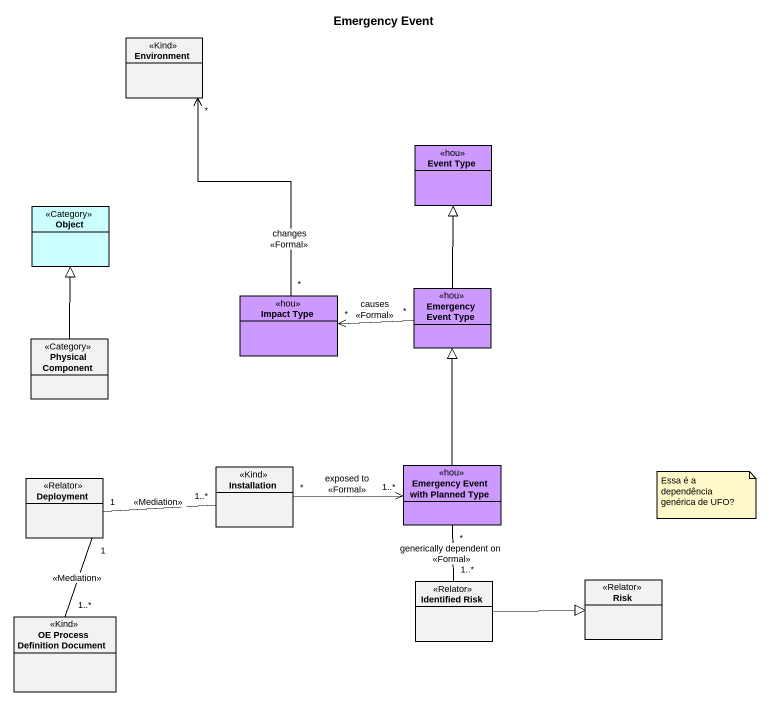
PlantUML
@startuml
title Emergency Event
hide circle
hide empty members
class Environment <<Kind>>
class "Event Type" as Event_Type <<hou>> #CC99FF
class "Object" as Object_ <<Category>> #CCFFFF
class "Impact Type" as Impact_Type <<hou>> #CC99FF
class "Emergency Event Type" as Emergency_Event_Type <<hou>> #CC99FF
class "Physical Component" as Physical_Component <<Category>>
class Deployment <<Relator>>
class Installation <<Kind>>
class "Emergency Event with Planned Type" as Emergency_Event_with <<hou>> #CC99FF
class "Identified Risk" as Identified_Risk <<Relator>>
class Risk <<Relator>>
class "OE Process Definition Document" as OE_Process_Definition <<Kind>>
Environment "*" <-- "*" Impact_Type : changes\n<<Formal>>
Impact_Type "*" <-right- "*" Emergency_Event_Type : causes\n<<Formal>>
Emergency_Event_Type -up-|> Event_Type
Physical_Component -up-|> Object_
Installation "1..*" -left- "1" Deployment : <<Mediation>>
Installation "*" -right-> "1..*" Emergency_Event_with : exposed to\n<<Formal>>
Emergency_Event_with -up-|> Emergency_Event_Type
Identified_Risk "1..*" -up- "*" Emergency_Event_with : generically dependent on\n<<Formal>>
Identified_Risk -right-|> Risk
OE_Process_Definition "1..*" -up- "1" Deployment : <<Mediation>>
note as N1
  Essa é a dependência genérica de UFO?
end note
@enduml
